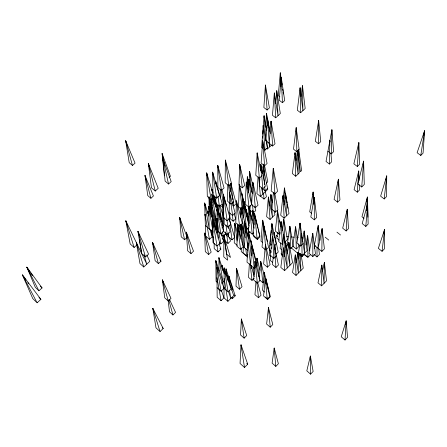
<?xml version="1.0" encoding="UTF-8"?>
<svg xmlns="http://www.w3.org/2000/svg" width="447" height="447" viewBox="0 0 447 447"><rect width="100%" height="100%" fill="white"/><g stroke="black" fill="none" stroke-linecap="round" stroke-linejoin="round"><path stroke-width="0.67" d="M221.952 283.923L221.958 282.532M221.98 268.759L221.986 265.362L224.165 271.988M313.945 254.377L317.001 256.896L317.029 247.157M318.543 143.778L318.65 120.545L315.319 141.286L318.543 143.778L320.739 141.677L318.65 120.545L318.398 124.691M223.723 210.878L223.623 231.401L220.879 234.021L217.717 231.322M223.897 235.927L226.618 254.119L230.468 257.433L223.897 235.927L223.774 256.869L227.629 260.188L223.785 235.094M224.204 217.75L224.165 223.947L227.953 227.154L230.753 224.483L229.043 218.51M288.879 245.129L288.896 242.386L292.578 262.696L284.616 270.631L280.822 267.429L283.359 247.845L287.276 267.976L286.13 245.112L284.577 256.645M224.629 239.883L224.668 234.485M289.812 229.607L289.84 226.243L293.282 246.046L290.785 248.521L287.197 245.543L289.84 226.243L290.785 248.521M225.998 274.978L226.065 268.893L232.652 289.338L231.691 290.282M321.857 251.404L322.108 228.601L318.119 248.336L318.219 225.45L314.392 245.28L321.857 251.404L324.393 248.856L322.108 228.601L321.874 231.35M321.611 285.845L321.846 265.071L317.985 282.817L321.611 285.845L326.528 280.839L324.399 262.495L322.494 271.072M227.786 185.008L227.584 201.29L231.065 204.19L233.625 201.765L229.11 184.963M227.104 278.062L227.137 275.386L233.697 295.612L227.909 301.323L223.981 297.858L221.494 290.712M228.652 232.725L228.59 236.899L228.087 233.49M228.713 228.546L228.758 225.763M229.909 212.833L229.814 218.421L233.166 221.237L235.625 218.885L234.167 213.549M228.853 278.945L228.903 276.162L235.223 295.841L232.406 298.618L231.451 297.78M230.663 191.445L230.808 183.175L236.223 203.608L233.781 205.927L232.831 205.134M294.992 154.763L295.031 152.695L298.093 173.995L297.467 150.376L296.132 160.501M296.11 131.787L296.188 127.652L299.172 149.572L296.847 151.779L293.5 149.153L296.188 127.652L296.847 151.779M327.919 151.259L331.333 153.897L333.63 151.673L331.897 129.759L326.031 161.44L329.383 164.043L329.869 140.704L329.987 142.068M295.534 229.445L295.596 226.752L297.601 239.039M297.395 153.835L297.467 150.376L300.445 171.737L301.613 170.609L298.685 149.22L297.965 154.628M295.227 258.338L295.305 254.885L298.44 273L297.814 252.393L296.165 262.596M300.026 91.149L300.11 87.757L302.898 110.621L302.463 85.578L301.082 96.507M298.618 151.991L298.685 149.22L299.267 172.866L295.741 176.258L292.349 173.559L295.031 152.695L295.741 176.258M331.333 153.897L331.897 129.759L331.657 132.513M302.328 90.344L302.463 85.578L305.172 108.498L300.624 112.75L297.333 110.241L300.11 87.757L300.624 112.75M297.752 254.477L297.814 252.393L300.853 270.58L300.401 253.354M237.201 239.48L237.715 223.874M299.937 225.232L300.004 223.148L304.614 253.153L304.2 230.982L302.368 241.939M337.602 202.161L338.413 179.169L334.093 199.384L337.602 202.161L339.949 199.837L338.413 179.169L338.033 182.611M301.502 236.312L301.602 233.546L302.111 255.645L298.49 252.644L299.713 245.14M239.855 236.301L240.341 224.757M240.631 217.141L240.994 207.62L246.632 229.456L248.895 227.277M240.877 214.912L241.134 208.257M241.665 194.551L241.715 193.165L247.286 215.426L246.386 216.287M241.011 239.218L241.615 224.355L245.174 237.77M242.185 213.342L242.771 199.027L248.314 221.12M241.391 248.141L241.246 251.583L247.627 257.019M304.077 233.764L304.2 230.982L307.111 250.666L302.111 255.645M243.291 217.348L243.827 204.927L249.18 226.182M243.984 202.983L244.04 201.647L249.236 222.438M243.827 234.066L244.397 221.69L248.75 238.525M243.386 246.694L243.101 252.873L246.649 255.902L247.94 254.645M304.435 252.974L304.373 254.315L301.932 256.757L300.865 255.868M246.928 185.075L247.32 176.777L249.202 184.84M246.202 211.14L246.269 209.766L248.934 220.455M248.387 192.584L249.057 179.42L252.298 193.422M249.013 183.097L249.61 171.413L252.7 185.024M307.542 237.743L307.642 235.72L309.782 250.728M346.168 230.976L347.285 209.218L342.676 228.177L346.168 230.976L348.492 228.64L347.285 209.218L346.917 211.878M248.303 219.376L248.951 207.201L251.627 204.642L252.918 182.56L258.014 205.145L255.343 207.71L251.627 204.642L246.269 182.052L245.252 204.139L248.951 207.201L251.89 219.27M250.214 205.346L249.946 210.129L253.32 212.923L255.757 210.587L254.818 206.536M312.967 194.713L313.123 192.026L314.029 199.468M249.365 263.663L248.532 277.38L252.019 280.381L254.114 278.313M252.03 220.723L252.661 210.274L254.572 218.292M345.017 340.005L346.174 320.762L341.251 336.798L345.017 340.005L347.52 337.373L346.174 320.762L345.57 324.114M314.146 199.418L314.269 197.334L316.705 217.493L314.314 219.851L310.816 217.024L314.269 197.334L314.314 219.851M312.582 235.977L312.755 233.289L315.47 253.902L312.855 256.522L309.033 253.365L312.755 233.289L312.855 256.522M357.343 166.507L358.852 142.621L353.862 163.831L357.343 166.507L359.634 164.256L358.852 142.621L358.466 145.331M251.46 268.703L251.639 265.948M253.857 235.122L253.762 236.502L257.355 239.519L259.942 237.011L258.221 229.724M357.332 192.182L358.729 170.95L354.102 189.662L357.332 192.182L359.455 190.076L359.248 184.611M258.059 177.029L256.947 193.646L260.389 196.462L267.77 189.411L263.138 166.714L263.233 168.737M262.512 138.039L262.613 136.648M262.808 133.865L263.048 130.384M263.244 127.596L264.076 115.762L266.781 130.446M259.875 177.548L259.288 185.879L262.802 188.74L265.317 186.343L260.808 164.356L260.366 170.609M361.746 186.98L363.607 161.093L357.857 183.963L361.746 186.98L364.288 184.449L363.607 161.093L363.07 164.485M265.714 124.853L266.557 113.477L269.703 131.262M262.624 173.565L263.344 164.155M317.962 228.914L318.219 225.45L320.007 240.374M267.658 121.232L267.557 118.477L269.228 143.347L271.055 121.198L275 143.766L272.603 146.013L265.864 140.688L267.557 118.477L270.267 133.564M256.321 266.881L256.986 258.215L260.037 270.323M255.991 281.521L254.963 294.674L258.489 297.73L261.02 295.21L257.707 282.655M310.207 358.019L310.374 355.996L313.14 371.446L310.564 374.156L306.81 370.842L310.374 355.996L310.564 374.156M366.289 210.677L367.412 196.976L361.964 216.739L364.02 218.365M259.226 278.917L260.713 261.378L264.177 275.441M365.797 226.428L367.663 204L362.193 223.567L365.797 226.428L368.149 224.042L367.663 204L367.065 207.307M329.523 144.828L329.64 143.453M329.752 142.079L329.869 140.704M275.592 103.659L276.715 90.775L280.314 113.532L275.721 117.807L272.463 115.281L274.335 92.959L278.017 115.667L276.715 90.775L276.766 93.568M321.527 268.535L321.846 265.071L324.069 283.342L324.399 262.495L324.142 265.16M269.837 206.151L270.916 194.59L272.514 202.664M273.419 192.394L271.776 209.218L275.352 212.152L277.883 209.704L274.704 193.026M265.876 280.286L266.01 278.934L270.357 296.735L267.831 299.261L265.3 297.076M269.798 248.783L269.172 254.963L270.664 256.22M270.077 246.034L270.217 244.665M270.681 255.578L270.184 260.338L272.681 262.45M270.966 252.851L271.111 251.493M271.396 248.772L271.536 247.409M273.922 235.323L274.212 232.619L278.218 252.041L276.134 254.092M384.213 198.954L386.733 175.811L380.626 196.177L384.213 198.954L386.521 196.63L386.733 175.811L385.89 179.817M273.262 257.081L272.435 264.518L275.944 267.485L278.425 265.026L272.357 236.334L270.379 255.315L273.95 258.321L276.481 255.824M274.307 247.621L274.458 246.269L275.944 267.485M277.425 232.641L276.805 238.106L279.341 240.218M382.073 251.298L384.576 229.501L378.391 248.364L382.073 251.298L384.437 248.862L384.576 229.501L383.66 233.446M283.169 198.937L284.454 187.952L286.555 200.172M284.124 204.815L285.521 193.227L288.991 213.465L284.169 218.158L280.727 215.342L283.018 195.641L286.583 215.812L285.521 193.227L285.527 195.322M280.755 242.995L280.096 248.376L281.627 249.655M282.297 230.479L283.711 218.98L287.466 239.475L284.901 241.995L283.711 218.98L283.722 220.997M284.599 254.103L283.566 234.815L281.157 253.851L282.694 255.136M281.61 253.7L281.448 254.997L282.951 256.26M287.371 253.293L288.896 242.386L289.93 265.334L286.13 245.112L286.13 247.157M358.427 172.944L358.729 170.95L359.092 180.51M420.778 155.433L424.65 130.591L417.112 152.712L420.778 155.433L423.052 153.142L424.65 130.591L423.421 135.223M298.842 258.791L299.747 253.326M301.932 256.757L302.267 254.807M304.725 252.326L304.373 254.315L307.927 257.26L310.363 254.818M306.011 245.017L307.642 235.72L307.927 257.26L303.91 254.494M366.574 201.664L367.412 196.976L367.63 206.05M314.476 248.633L315.118 245.308M275.788 366.406L278.386 363.718L274.218 348.04L272.111 363.126L275.788 366.406L274.218 348.04L274.302 350.113M244.492 367.484L247.716 364.193L241.022 344.833L240.056 363.461L244.492 367.484L241.022 344.833L241.319 346.833M270.228 327.193L272.787 324.6L268.474 307.659L266.63 324.041L270.228 327.193L268.474 307.659L268.586 309.732M244.123 338.156L246.722 335.546L241.352 318.979L240.559 334.976L244.123 338.156L241.352 318.979L241.62 320.991M296.026 275.425L295.305 254.885L292.545 272.497L296.026 275.425L303.256 268.166L300.965 253.969M317.001 256.896L319.437 254.455L318.672 248.308M267.217 299.132L269.798 296.545L265.322 278.302L263.585 295.998L267.217 299.132L265.322 278.302L265.44 280.364M296.327 249.029L295.596 226.752L292.729 246.046L296.327 249.029L298.825 246.548L298.378 243.822M259.679 280.034L262.758 282.677L263.613 281.828M300.585 246.073L300.004 223.148L296.897 243.023L300.585 246.073L303.139 243.537M257.349 283.13L259.986 280.52L255.03 261.316L253.678 279.973L257.349 283.13L255.03 261.316L255.192 263.322M239.475 289.203L242.011 286.7L236.586 268.63L235.999 286.175L239.475 289.203L236.586 268.63L236.854 270.681M267.395 267.211L270.072 264.568L265.451 244.353L263.646 264.026L267.395 267.211L265.451 244.353L265.552 246.398M274.397 245.688L276.117 244.006L271.899 223.662L269.904 243.492L271.463 244.794M228.059 291.835L231.021 288.93L224.176 267.904L223.981 297.858L221.075 300.714L217.158 297.255L216.884 267.278L224.042 288.315L228.059 291.835L224.176 267.904L224.394 269.25M253.89 253.231L248.633 232.675L246.995 262.11L254.259 268.317L255.131 267.457M256.008 266.602L256.88 265.741L251.84 246.085L250.622 265.205L248.063 242.889L248.325 245.666M280.56 226.601L277.542 210.822L275.335 231.038L278.962 234.038L280.241 232.792M217.074 287.706L221.069 291.221L224.042 288.315M266.323 249.739L268.591 247.515L263.825 226.216L262.054 246.973L265.389 249.778M222.014 282.878L223.986 280.956M271.033 198.066L270.916 194.59L272.491 217.119L268.396 197.004L266.647 216.65L270.066 219.471L274.916 214.772L274.117 210.733M168.139 300.524L169.542 311.861L172.939 314.956L175.565 312.408L169.497 299.496M247.621 250.421L243.246 246.705L237.564 225.964L236.904 246.18L240.57 249.297L243.246 246.705L240.52 224.673M329.383 164.043L331.646 161.853L330.903 152.986M160.032 331.562L163.211 328.478L152.824 308.391L155.981 327.807L160.032 331.562L152.824 308.391L153.796 310.905M257.075 238.609L259.863 235.904L254.617 213.66L253.203 235.357L257.075 238.609L254.617 213.66L254.768 215.694M247.56 234.222L250.141 231.725M254.17 228.255L249.677 209.777L248.51 231.026L252.264 234.178L253.617 232.87M225.137 233.965L232.049 239.843L234.591 237.396M208.654 254.522L211.18 252.102L204.676 233.049L205.29 251.611L208.654 254.522L204.676 233.049L205.067 235.072M219.337 242.615L220.885 243.945L223.573 241.363L220.963 232.837M239.603 226.104L242.386 223.433L236.429 200.82L235.787 222.897L239.603 226.104L236.429 200.82L236.737 203.592M274.899 193.903L277.537 191.372L273.273 168.351L271.173 190.88L274.899 193.903L273.273 168.351L273.346 171.112M214.13 243.151L214.208 248.621L218.024 251.912L220.868 249.18L219.181 243.906M225.109 240.972L228.004 243.447L230.496 241.045L229.372 237.24M168.262 301.021L171.005 298.378L162.378 279.85L164.736 297.819L168.262 301.021L162.378 279.85L163.228 282.403M248.526 223.958L249.404 223.109M217.963 238.122L218.907 237.223L211.9 215.08L211.939 217.147M221.259 234.731L223.271 236.441L225.88 233.943L225.282 231.954M260.646 196.3L264.015 199.06L266.429 196.753L264.931 189.902M217.181 230.183L217.018 209.66L223.623 231.401L227.327 234.546L230.065 231.926L228.512 226.607M208.905 216.203L204.642 202.994L205.681 236.133L209.459 239.38L212.291 236.681L212.196 231.395M216.996 232.194L217.935 231.3L210.911 208.972L211.029 215.096M221.98 227.92L223.316 226.651L213.845 195.311M262.395 188.539L262.853 194.104L261.545 187.958L265.032 190.796L267.524 188.422M216.03 226.299L216.968 225.411L209.922 202.899L210.112 211.828M190.964 253.639L193.506 251.225L186.338 232.166L187.639 250.728L190.964 253.639L186.338 232.166L186.812 234.183M266.362 183.136L267.792 181.773L264.546 165.474M232.591 215.51L235.105 213.118L229.484 192.45L229.171 212.643L232.591 215.51L228.478 184.997M227.182 220.779L230.043 218.052L223.399 194.652L223.299 217.51L227.182 220.779L223.399 194.652L223.858 198.01M247.236 187.422L248.124 186.583M261.216 172.402L257.176 152.919L255.773 175.297L259.349 178.191L261.914 175.76M215.074 220.444L217.404 218.231M219.728 219.907L220.639 219.041L206.687 172.888L207.302 196.406L211.107 199.597L212.107 202.837M158.411 263.624L160.993 261.188L152.556 242.458L155.131 260.685L158.411 263.624L152.556 242.458L153.198 244.436M184.594 239.748L187.176 237.307L179.644 217.387L181.219 236.815L184.594 239.748L179.644 217.387L180.281 219.997M264.596 165.848L267.077 163.501L262.685 140.9L261.115 163.06L264.596 165.848L262.685 140.9L262.78 142.951M242.296 187.824L244.71 185.544L239.659 164.625L238.983 185.103L242.296 187.824L239.659 164.625L239.916 167.318M211.224 205.776L211.107 199.597L213.957 196.926L215.493 206.536M221.427 190.388L224.042 187.936L217.767 165.491L217.901 187.461L221.427 190.388L217.767 165.491L218.052 167.513M264.06 149.359L265.026 150.119L267.429 147.868L263.194 125.417L261.657 147.443L262.618 148.208M266.473 148.248L267.418 148.996L271.636 145.035M228.791 185.74L231.462 183.236L225.344 160.048L225.176 182.756L228.791 185.74L225.344 160.048L225.674 162.742M212.99 195.048L216.7 198.155L219.466 195.557L212.638 172.123L212.968 193.663M137.715 246.331L136.274 242.391L139.978 263.574L143.766 266.988L149.784 261.333L146.806 255.047M145.521 256.986L148.6 254.108L137.927 231.362L141.643 253.516L145.521 256.986L137.927 231.362L139.062 234.574M143.995 254.818L146.778 264.16L125.825 220.79L130.172 243.933L134.117 247.465L137.279 244.531M282.431 102.698L284.711 100.592L281.292 77.521L279.191 100.217L282.431 102.698L281.292 77.521L281.325 81.639M267.099 110.012L269.396 107.895L265.423 85.014L263.87 107.515L267.099 110.012L265.423 85.014L265.496 87.053M168.536 184.013L171.19 181.583L162.864 159.037L165.127 181.113L168.536 184.013L162.864 159.037L163.686 162.311M169.1 177.481L170.424 176.274L162.093 153.584L164.379 175.811M155.243 191.031L158.216 188.316L148.326 163.406L151.472 187.79L155.243 191.031L148.326 163.406L149.622 168.005M150.913 198.289L153.416 195.998L144.979 175.475L147.745 195.551L150.913 198.289L144.979 175.475L145.756 178.113M37.112 302.798L40.901 299.339L22.35 274.793L32.793 298.607L37.112 302.798L22.35 274.793L25.909 279.883M38.923 290.801L42.074 287.929L26.792 267.116L35.313 287.32L38.923 290.801L26.792 267.116L29.904 271.742M132.457 165.451L135.055 163.127L125.652 140.71L129.222 162.686L132.457 165.451L125.652 140.71L126.887 144.644M286.633 236.497L288.689 236.692M291.422 236.949L294.16 237.206M296.897 237.463L298.266 237.592M301.686 237.916L303.055 238.044M277.52 236.318L276.375 235.53L277.436 236.413M279.856 96.882L278.241 95.647L280.297 72.844L281.616 81.706M336.943 232.133L340.513 235.01M311.71 213.465L309.721 211.861L313.123 192.026L313.168 204.38M325.204 237.189L328.763 240.078M247.32 188.265L248.895 189.556M284.359 242.162L287.555 244.816M291.282 247.912L299.803 254.986M220.539 205.408L222.964 207.436M215.862 203.268L216.298 206.017L215.862 203.268L219.499 206.324L222.209 203.771L215.638 181.197L215.655 182.521M262.4 242.324L260.975 241.129L262.691 220.181L267.49 241.665M270.871 251.119L269.345 249.834L271.279 230.686L271.564 232.043M223.718 226.551L222.662 225.657L222.729 204.268L223.69 207.592M237.279 245.42L234.25 242.844L234.781 223.243L237.575 233.295M222.22 238.508L224.143 240.151M205.352 225.562L213.079 232.161M209.721 228.858L212.291 236.681L213.236 237.491M219.913 248.359L220.868 249.18M264.618 292.081L262.551 290.299L264.244 272.424L268.753 290.846M234.267 295.003L235.223 295.841M223.416 286.6L224.388 287.455M217.549 282.621L216.057 281.314L215.823 260.657L223.003 281.917L218.918 257.673L218.98 270.821M160.054 260.355L160.993 261.188M246.733 363.305L247.716 364.193M162.306 327.64L163.211 328.478M40.269 286.192L42.074 287.929M38.978 297.478L40.901 299.339M27.882 282.711L28.675 283.845M30.687 272.899L32.631 275.788M126.792 223.399L125.825 220.79L134.117 247.465M228.428 291.321L230.808 298.462L229.512 290.321M209.459 239.38L205.005 214.526L205.436 215.828M224.249 273.855L218.918 257.673L219.388 260.422M209.012 215.018L207.961 211.744L208.011 213.822M215.968 229.412L208.671 206.397L209.207 228.858L204.642 202.994L205.139 205.732M216.482 218.348L217.51 221.79M216.007 219.555L208.945 196.859L209.213 208.637M216.907 218.393L217.51 220.337M212.124 208.727L211.867 194.127L218.013 214.303M136.274 242.391L143.766 266.988M213.387 196.362L215.37 202.91M222.885 223.992L219.695 213.37L219.695 214.739M213.046 192.674L212.051 189.372L212.09 191.433M219.924 205.302L222.824 215.113M221.813 189.578L226.255 205.223M229.076 218.08L234.401 236.726M168.748 299.803L172.939 314.956M238.899 225.199L240.173 229.914M240.709 224.64L241.609 227.998M251.197 265.445L254.187 276.587M248.387 238.922L245.442 227.568L244.464 247.739L241.615 224.355L241.827 226.394M247.66 228.311L248.85 232.971L248.241 227.512M255.857 260.076L250.789 240.246L251.164 243.637M245.079 207.408L239.285 184.293L238.53 206.888L242.319 210.04L239.285 184.293L239.491 186.36M162.753 156.227L162.093 153.584L164.859 165.798M255.092 216.482L257.908 228.4M259.316 177.465L259.875 180.091M274.285 244.922L275.43 250.342M285.991 247.621L281.04 221.578L278.688 241.481L282.336 244.52L281.04 221.578L281.068 223.668M284.84 241.894L285.745 246.655M269.005 142.677L269.759 146.795L269.53 143.336M205.005 214.526L205.38 216.555M216.314 263.389L215.823 260.657L217.577 270.72M217.248 269.301L216.884 267.278L221.069 291.221M208.324 213.783L207.961 211.744L208.548 215.113M216.979 277.721L221.075 300.714M209.146 209.112L208.671 206.397L212.962 231.485M211.118 229.942L212.291 236.681M286.79 201.53L287.024 202.888M287.253 204.245L287.952 208.324M213.202 223.444L212.733 220.695L213.102 242.699L217.002 246.051L219.913 243.263L212.733 220.695L218.024 251.912M209.514 200.228L208.945 196.859L211.409 211.744M209.922 202.899L210.375 205.559M211.375 211.699L210.911 208.972L212.806 220.455M211.9 215.08L212.359 217.784M213.001 227.378L212.901 221.231L213.241 223.232M212.901 221.231L213.247 223.288M139.43 239.469L141.727 253.203M207.246 176.252L206.687 172.888L212.124 205.754M211.107 199.597L211.442 201.625M222.897 270.86L221.986 265.362L222.444 268.105M224.109 278.341L227.909 301.323M211.867 194.127L217.471 228.596M212.599 192.746L212.051 189.372L212.375 191.389M213.32 197.121L213.99 201.256M217.108 220.488L220.885 243.945M220.879 234.021L217.018 209.66L217.56 213.102M227.998 280.817L227.137 275.386L227.45 277.403M227.372 277.106L226.065 268.893L226.495 271.62M214.493 200.323L213.957 196.926L214.029 202.441M216.901 207.319L216.884 205.329L217.639 210.101M220.432 218.119L219.695 213.37L220.203 216.75M222.533 231.691L223.271 236.441M216.7 198.155L212.638 172.123L213.051 174.833M229.752 281.604L228.903 276.162L229.216 278.202M232.194 297.261L232.406 298.618M216.884 205.329L217.203 207.358M216.37 185.952L215.638 181.197L215.946 183.214M217.935 196.138L221.74 221.371M281.817 83.069L282.023 84.433M282.727 89.204L282.934 90.568M283.135 91.931L283.437 93.976M223.735 211.079L222.729 204.268L223.014 206.285M226.685 234.591L228.004 243.447M221.192 189.617L223.634 206.24M225.925 225.076L227.327 234.546M226.959 220.287L227.953 227.154M229.076 218.773L229.361 220.812M229.937 224.891L232.049 239.843M232.328 215.057L233.166 221.237M237.145 241.05L234.781 223.243L235.027 225.294M232.971 199.72L230.808 183.175L231.049 185.214M233.15 201.1L233.781 205.927M240.57 249.297L237.564 225.964L237.798 227.998M238.24 224.606L239.475 234.273M241.257 224.036L241.514 226.115M243.917 232.071L240.994 207.62L241.279 210.392M245.766 248.482L246.649 255.902M247.828 248.124L245.442 227.568L245.705 230.272M245.604 232.038L244.397 221.69L244.66 224.422M246.632 229.456L243.827 204.927L244.017 206.939M243.872 208.626L242.771 199.027L243.028 201.737M250.158 264.255L252.019 280.381M242.196 197.306L241.715 193.165L241.849 194.534M244.431 205.078L244.04 201.647L244.168 203.011M246.649 213.18L246.269 209.766L246.392 211.129M251.22 255.84L248.633 232.675L248.873 235.357M253.348 267.11L254.164 274.525M254.259 268.317L251.84 246.085L252.013 248.152M252.264 234.178L249.677 209.777L249.851 211.844M249.683 214.046L246.269 182.052L246.554 185.421M256.824 282.118L258.489 297.73M248.744 190.472L247.32 176.777L248.331 189.126M252.499 204.704L253.32 212.923M254.114 224.606L252.661 210.274L252.868 213.001M251.627 204.642L249.057 179.42L249.27 182.125M258.886 276.833L256.986 258.215L257.187 260.959M251.678 192.149L249.61 171.413L249.767 173.442M257.226 238.167L257.355 239.519M262.758 282.677L260.713 261.378L260.892 264.104M255.343 207.71L252.918 182.56L253.108 185.254M265.239 283.258L264.244 272.424L264.406 275.207M266.317 282.32L266.01 278.934L266.082 280.275M267.714 297.909L267.831 299.261M259.349 178.191L257.176 152.919L257.338 155.673M263.523 229.836L262.691 220.181L262.802 222.215M258.701 177.034L260.389 196.462M265.518 246.073L263.825 226.216L263.97 228.998M248.951 207.201L249.236 210.626M263.507 192.797L264.015 199.06M262.802 188.74L260.808 164.356L260.947 167.094M263.138 166.714L264.546 184.605M264.708 186.667L265.032 190.796M263.92 164.837L264.713 175.129M263.663 170.754L263.451 168.044L263.579 170.793M265.205 190.4L265.311 191.752M265.026 150.119L263.194 125.417L263.283 127.462M270.066 219.471L268.396 197.004L268.507 199.775M273.95 258.321L272.357 236.334L272.447 239.084M271.374 232.015L271.279 230.686L271.329 232.077M273.246 257.405L273.34 258.712M265.764 125.54L265.909 127.607M266.831 140.716L267.418 148.996M273.145 240.989L271.899 223.662L271.994 226.433M265.864 140.688L264.076 115.762L264.16 117.84M274.536 237.391L274.212 232.619L274.29 235.362M275.056 244.889L275.67 253.812M267.362 125.272L266.557 113.477L266.658 116.248M274.117 193.115L275.352 212.152M272.603 146.013L271.055 121.198L271.15 124.629M278.962 234.038L277.542 210.822L277.581 212.867M279.14 220.639L279.224 222.003M279.872 232.893L279.951 234.256M275.721 117.807L274.335 92.959L274.391 95.747M282.454 229.171L282.532 230.557M284.616 270.631L283.359 247.845L283.376 249.879M284.169 218.158L283.018 195.641L283.04 198.418M284.951 198.272L284.454 187.952L284.471 191.333M280.934 86.506L280.297 72.844L280.325 75.604M274.458 246.269L274.497 247.644M367.663 207.442L367.903 217.214M213.029 197.775L213.063 199.82M213.146 236.351L213.247 242.632M215.8 197.188L215.879 204.653M217.192 231.54L217.203 232.865M283.566 234.815L283.588 238.262M218.589 204.894L218.617 211.146M220.522 189.098L220.527 197.932"/></g></svg>
